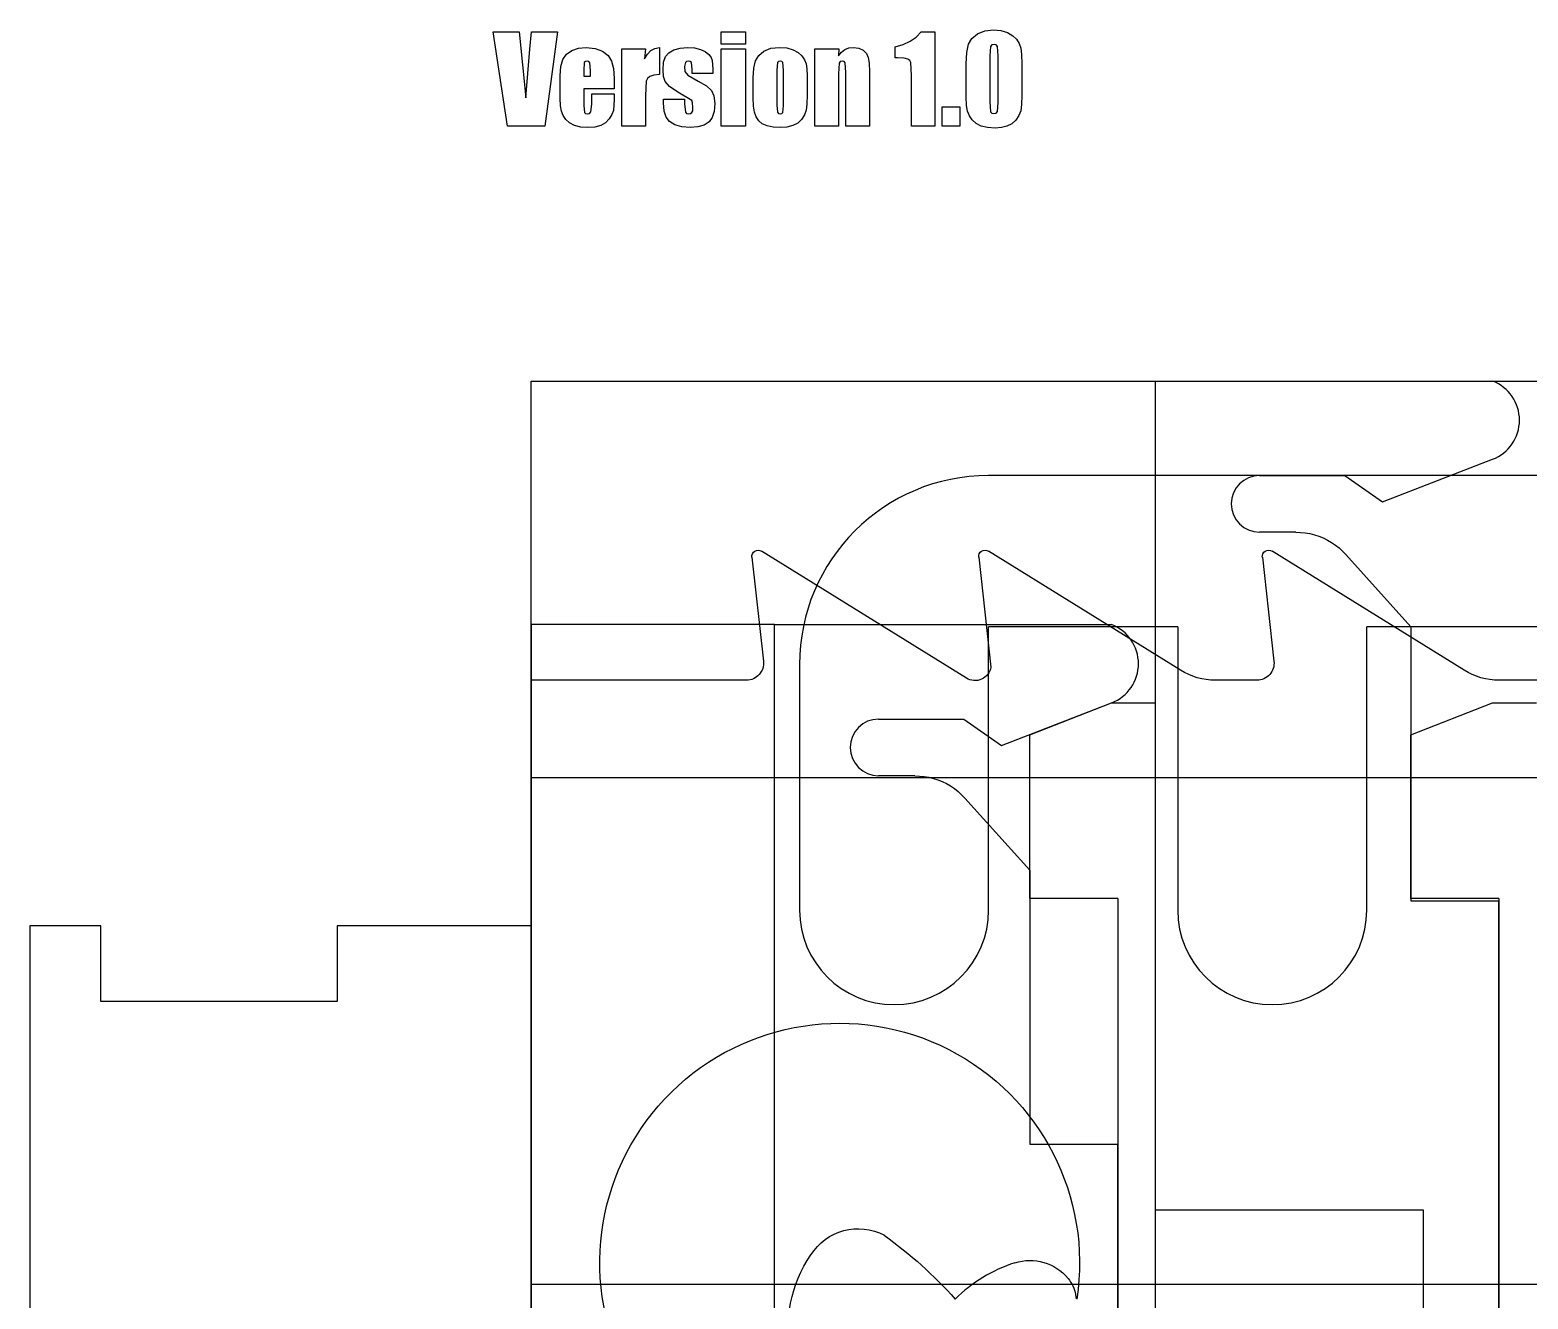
# Model space of a CAD drawing. Header units: millimetres. Extents: x -658 to 1307, y -81 to 472.
# Drawn here: x 413.1 to 492.3, y 398.4 to 465.6 of the extents above; entities that cross this region are included whole.
import ezdxf

# ---------------------------------------------------------------- set-up
doc = ezdxf.new("R2010")
doc.units = ezdxf.units.MM
doc.layers.get('0').update_dxf_attribs({"true_color": 0xffffff})
for name, color, linetype, true_color in [('a', 7, 'Continuous', 0xffffff), ('gears', 134, 'Continuous', 0x009987), ('Layer1', 252, 'Continuous', 0x777799), ('Layer2', 36, 'Continuous', 0x664400), ('Layer3', 134, 'Continuous', 0x009987), ('Layer4', 252, 'Continuous', 0x777799), ('Version_1', 252, 'Continuous', 0x777799)]:
    doc.layers.add(name, color=color, linetype=linetype, true_color=true_color)

# ---------------------------------------------------------------- blocks, each defined once
blk = doc.blocks.new('Version_1_0')
for p, q in [((0.714, 0.096, 0.025), (-0.037, 5.096, 0.025)), ((-0.037, 5.096, 0.025), (1.334, 5.096, 0.025)), ((1.334, 5.096, 0.025), (1.675, 1.6, 0.025)), ((1.98, 5.096, 0.025), (3.351, 5.096, 0.025)), ((3.351, 5.096, 0.025), (2.689, 0.096, 0.025)), ((12.007, 4.444, 0.025), (12.007, 5.096, 0.025)), ((12.007, 5.096, 0.025), (13.292, 5.096, 0.025)), ((13.292, 5.096, 0.025), (13.292, 4.444, 0.025)), ((22.007, 4.593, 0.025), (22.323, 4.818, 0.025)), ((22.323, 4.818, 0.025), (22.585, 5.096, 0.025)), ((22.585, 5.096, 0.025), (23.32, 5.096, 0.025)), ((23.32, 5.096, 0.025), (23.32, 0.096, 0.025)), ((25.269, 4.744, 0.025), (25.564, 4.985, 0.025)), ((25.564, 4.985, 0.025), (25.955, 5.14, 0.025)), ((25.955, 5.14, 0.025), (26.421, 5.191, 0.025)), ((26.421, 5.191, 0.025), (26.81, 5.156, 0.025)), ((26.81, 5.156, 0.025), (27.156, 5.048, 0.025)), ((27.156, 5.048, 0.025), (27.439, 4.888, 0.025)), ((27.439, 4.888, 0.025), (27.641, 4.697, 0.025)), ((3.833, 3.901, 0.025), (4.117, 4.103, 0.025)), ((4.117, 4.103, 0.025), (4.472, 4.227, 0.025)), ((4.472, 4.227, 0.025), (4.876, 4.268, 0.025)), ((4.876, 4.268, 0.025), (5.356, 4.218, 0.025)), ((5.356, 4.218, 0.025), (5.743, 4.069, 0.025)), ((5.743, 4.069, 0.025), (6.033, 3.837, 0.025)), ((6.767, 0.096, 0.025), (6.767, 4.194, 0.025)), ((6.767, 4.194, 0.025), (8.014, 4.194, 0.025)), ((8.014, 4.194, 0.025), (7.965, 3.655, 0.025)), ((8.116, 3.91, 0.025), (8.298, 4.098, 0.025)), ((8.298, 4.098, 0.025), (8.51, 4.217, 0.025)), ((8.51, 4.217, 0.025), (8.752, 4.268, 0.025)), ((8.752, 4.268, 0.025), (8.752, 2.826, 0.025)), ((9.067, 3.782, 0.025), (9.242, 3.988, 0.025)), ((9.242, 3.988, 0.025), (9.507, 4.141, 0.025)), ((9.507, 4.141, 0.025), (9.843, 4.236, 0.025)), ((9.843, 4.236, 0.025), (10.229, 4.268, 0.025)), ((10.229, 4.268, 0.025), (10.606, 4.242, 0.025)), ((10.606, 4.242, 0.025), (10.922, 4.165, 0.025)), ((10.922, 4.165, 0.025), (11.174, 4.045, 0.025)), ((11.174, 4.045, 0.025), (11.36, 3.891, 0.025)), ((13.292, 4.444, 0.025), (12.007, 4.444, 0.025)), ((12.007, 0.096, 0.025), (12.007, 4.194, 0.025)), ((12.007, 4.194, 0.025), (13.292, 4.194, 0.025)), ((13.292, 4.194, 0.025), (13.292, 0.096, 0.025)), ((13.999, 3.847, 0.025), (14.271, 4.074, 0.025)), ((14.271, 4.074, 0.025), (14.637, 4.219, 0.025)), ((14.637, 4.219, 0.025), (15.093, 4.268, 0.025)), ((15.093, 4.268, 0.025), (15.483, 4.237, 0.025)), ((15.483, 4.237, 0.025), (15.814, 4.143, 0.025)), ((15.814, 4.143, 0.025), (16.081, 3.999, 0.025)), ((16.081, 3.999, 0.025), (16.279, 3.817, 0.025)), ((16.973, 0.096, 0.025), (16.973, 4.194, 0.025)), ((16.973, 4.194, 0.025), (18.243, 4.194, 0.025)), ((18.243, 4.194, 0.025), (18.221, 3.816, 0.025)), ((18.221, 3.816, 0.025), (18.372, 4.014, 0.025)), ((18.372, 4.014, 0.025), (18.553, 4.155, 0.025)), ((18.553, 4.155, 0.025), (18.764, 4.24, 0.025)), ((18.764, 4.24, 0.025), (19.006, 4.268, 0.025)), ((19.006, 4.268, 0.025), (19.297, 4.23, 0.025)), ((19.297, 4.23, 0.025), (19.531, 4.117, 0.025)), ((19.531, 4.117, 0.025), (19.698, 3.946, 0.025)), ((21.211, 4.295, 0.025), (21.636, 4.418, 0.025)), ((21.211, 3.712, 0.025), (21.211, 4.295, 0.025)), ((21.636, 4.418, 0.025), (22.007, 4.593, 0.025)), ((25.002, 4.006, 0.025), (25.091, 4.435, 0.025)), ((25.091, 4.435, 0.025), (25.269, 4.744, 0.025)), ((26.333, 4.396, 0.025), (26.265, 4.316, 0.025)), ((26.448, 4.422, 0.025), (26.333, 4.396, 0.025)), ((26.565, 4.397, 0.025), (26.448, 4.422, 0.025)), ((26.629, 4.322, 0.025), (26.565, 4.397, 0.025)), ((27.641, 4.697, 0.025), (27.775, 4.477, 0.025)), ((27.775, 4.477, 0.025), (27.858, 4.231, 0.025)), ((27.858, 4.231, 0.025), (27.901, 3.894, 0.025)), ((3.496, 2.779, 0.025), (3.532, 3.26, 0.025)), ((3.532, 3.26, 0.025), (3.641, 3.627, 0.025)), ((3.641, 3.627, 0.025), (3.833, 3.901, 0.025)), ((4.775, 3.464, 0.025), (4.744, 3.039, 0.025)), ((4.83, 3.523, 0.025), (4.775, 3.464, 0.025)), ((4.935, 3.542, 0.025), (4.83, 3.523, 0.025)), ((5.022, 3.519, 0.025), (4.935, 3.542, 0.025)), ((5.074, 3.45, 0.025), (5.022, 3.519, 0.025)), ((5.108, 3.039, 0.025), (5.074, 3.45, 0.025)), ((6.033, 3.837, 0.025), (6.221, 3.541, 0.025)), ((6.221, 3.541, 0.025), (6.325, 3.145, 0.025)), ((7.965, 3.655, 0.025), (8.116, 3.91, 0.025)), ((8.938, 3.057, 0.025), (8.97, 3.484, 0.025)), ((8.97, 3.484, 0.025), (9.067, 3.782, 0.025)), ((10.12, 3.473, 0.025), (10.068, 3.264, 0.025)), ((10.068, 3.264, 0.025), (10.094, 2.988, 0.025)), ((10.186, 3.525, 0.025), (10.12, 3.473, 0.025)), ((10.278, 3.542, 0.025), (10.186, 3.525, 0.025)), ((10.383, 3.523, 0.025), (10.278, 3.542, 0.025)), ((10.44, 3.467, 0.025), (10.383, 3.523, 0.025)), ((10.473, 3.107, 0.025), (10.44, 3.467, 0.025)), ((11.36, 3.891, 0.025), (11.483, 3.728, 0.025)), ((11.483, 3.728, 0.025), (11.546, 3.576, 0.025)), ((11.546, 3.576, 0.025), (11.578, 3.122, 0.025)), ((13.703, 2.665, 0.025), (13.734, 3.174, 0.025)), ((13.734, 3.174, 0.025), (13.826, 3.558, 0.025)), ((13.826, 3.558, 0.025), (13.999, 3.847, 0.025)), ((15.043, 3.522, 0.025), (14.988, 3.46, 0.025)), ((15.136, 3.542, 0.025), (15.043, 3.522, 0.025)), ((15.228, 3.522, 0.025), (15.136, 3.542, 0.025)), ((15.281, 3.46, 0.025), (15.228, 3.522, 0.025)), ((16.279, 3.817, 0.025), (16.416, 3.613, 0.025)), ((16.416, 3.613, 0.025), (16.502, 3.403, 0.025)), ((16.502, 3.403, 0.025), (16.548, 3.135, 0.025)), ((18.314, 3.516, 0.025), (18.255, 3.436, 0.025)), ((18.422, 3.542, 0.025), (18.314, 3.516, 0.025)), ((18.524, 3.519, 0.025), (18.422, 3.542, 0.025)), ((18.576, 3.45, 0.025), (18.524, 3.519, 0.025)), ((19.698, 3.946, 0.025), (19.793, 3.735, 0.025)), ((19.793, 3.735, 0.025), (19.837, 3.428, 0.025)), ((21.334, 3.712, 0.025), (21.211, 3.712, 0.025)), ((21.69, 3.697, 0.025), (21.334, 3.712, 0.025)), ((21.892, 3.652, 0.025), (21.69, 3.697, 0.025)), ((21.992, 3.577, 0.025), (21.892, 3.652, 0.025)), ((22.044, 3.474, 0.025), (21.992, 3.577, 0.025)), ((3.496, 1.584, 0.025), (3.496, 2.779, 0.025)), ((4.744, 3.039, 0.025), (4.744, 2.739, 0.025)), ((4.744, 2.739, 0.025), (5.108, 2.739, 0.025)), ((5.108, 2.739, 0.025), (5.108, 3.039, 0.025)), ((6.325, 3.145, 0.025), (6.359, 2.616, 0.025)), ((6.359, 2.616, 0.025), (6.359, 2.072, 0.025)), ((8.119, 2.622, 0.025), (8.051, 2.475, 0.025)), ((8.249, 2.733, 0.025), (8.119, 2.622, 0.025)), ((8.455, 2.803, 0.025), (8.249, 2.733, 0.025)), ((8.752, 2.826, 0.025), (8.455, 2.803, 0.025)), ((8.968, 2.735, 0.025), (8.938, 3.057, 0.025)), ((9.058, 2.46, 0.025), (8.968, 2.735, 0.025)), ((9.286, 2.194, 0.025), (9.058, 2.46, 0.025)), ((10.094, 2.988, 0.025), (10.252, 2.795, 0.025)), ((10.252, 2.795, 0.025), (10.791, 2.489, 0.025)), ((10.473, 2.884, 0.025), (10.473, 3.107, 0.025)), ((11.578, 2.884, 0.025), (10.473, 2.884, 0.025)), ((10.791, 2.489, 0.025), (11.241, 2.231, 0.025)), ((11.578, 3.122, 0.025), (11.578, 2.884, 0.025)), ((13.703, 1.615, 0.025), (13.703, 2.665, 0.025)), ((16.548, 3.135, 0.025), (16.563, 2.755, 0.025)), ((16.563, 2.755, 0.025), (16.563, 1.751, 0.025)), ((6.359, 2.072, 0.025), (4.744, 2.072, 0.025)), ((4.744, 2.072, 0.025), (4.744, 1.186, 0.025)), ((5.176, 1.266, 0.025), (5.176, 1.807, 0.025)), ((5.176, 1.807, 0.025), (6.359, 1.807, 0.025)), ((6.359, 1.807, 0.025), (6.359, 1.504, 0.025)), ((9.728, 1.899, 0.025), (9.286, 2.194, 0.025)), ((10.454, 1.461, 0.025), (9.728, 1.899, 0.025)), ((11.241, 2.231, 0.025), (11.504, 1.989, 0.025)), ((11.504, 1.989, 0.025), (11.631, 1.701, 0.025)), ((11.631, 1.701, 0.025), (11.674, 1.306, 0.025)), ((13.72, 1.159, 0.025), (13.703, 1.615, 0.025)), ((16.563, 1.751, 0.025), (16.549, 1.272, 0.025)), ((3.512, 1.182, 0.025), (3.496, 1.584, 0.025)), ((3.561, 0.888, 0.025), (3.512, 1.182, 0.025)), ((3.652, 0.659, 0.025), (3.561, 0.888, 0.025)), ((4.744, 1.186, 0.025), (4.784, 0.828, 0.025)), ((4.784, 0.828, 0.025), (4.842, 0.767, 0.025)), ((5.057, 0.774, 0.025), (5.128, 0.854, 0.025)), ((5.128, 0.854, 0.025), (5.176, 1.266, 0.025)), ((6.311, 0.92, 0.025), (6.231, 0.71, 0.025)), ((6.359, 1.504, 0.025), (6.311, 0.92, 0.025)), ((8.972, 1.337, 0.025), (8.972, 1.535, 0.025)), ((8.972, 1.535, 0.025), (10.077, 1.535, 0.025)), ((9.003, 0.889, 0.025), (8.972, 1.337, 0.025)), ((9.098, 0.571, 0.025), (9.003, 0.889, 0.025)), ((10.077, 1.535, 0.025), (10.077, 1.275, 0.025)), ((10.077, 1.275, 0.025), (10.119, 0.846, 0.025)), ((10.119, 0.846, 0.025), (10.181, 0.772, 0.025)), ((10.397, 0.764, 0.025), (10.469, 0.814, 0.025)), ((10.505, 1.332, 0.025), (10.454, 1.461, 0.025)), ((10.469, 0.814, 0.025), (10.509, 0.917, 0.025)), ((10.522, 1.093, 0.025), (10.505, 1.332, 0.025)), ((10.509, 0.917, 0.025), (10.522, 1.093, 0.025)), ((11.641, 0.867, 0.025), (11.544, 0.551, 0.025)), ((11.674, 1.306, 0.025), (11.641, 0.867, 0.025)), ((13.771, 0.832, 0.025), (13.72, 1.159, 0.025)), ((13.862, 0.591, 0.025), (13.771, 0.832, 0.025)), ((14.988, 0.835, 0.025), (15.042, 0.769, 0.025)), ((15.225, 0.767, 0.025), (15.279, 0.828, 0.025)), ((16.507, 0.94, 0.025), (16.42, 0.691, 0.025)), ((16.549, 1.272, 0.025), (16.507, 0.94, 0.025)), ((23.694, 0.096, 0.025), (23.694, 1.115, 0.025)), ((23.694, 1.115, 0.025), (24.636, 1.115, 0.025)), ((24.636, 1.115, 0.025), (24.636, 0.096, 0.025)), ((25.046, 0.888, 0.025), (24.991, 1.202, 0.025)), ((25.146, 0.651, 0.025), (25.046, 0.888, 0.025)), ((26.262, 0.859, 0.025), (26.328, 0.791, 0.025)), ((26.442, 0.769, 0.025), (26.557, 0.795, 0.025)), ((26.557, 0.795, 0.025), (26.624, 0.874, 0.025)), ((27.854, 0.908, 0.025), (27.759, 0.657, 0.025)), ((27.9, 1.245, 0.025), (27.854, 0.908, 0.025)), ((2.689, 0.096, 0.025), (0.714, 0.096, 0.025)), ((3.794, 0.449, 0.025), (3.652, 0.659, 0.025)), ((3.996, 0.271, 0.025), (3.794, 0.449, 0.025)), ((4.265, 0.136, 0.025), (3.996, 0.271, 0.025)), ((4.591, 0.05, 0.025), (4.265, 0.136, 0.025)), ((4.963, 0.022, 0.025), (4.591, 0.05, 0.025)), ((4.842, 0.767, 0.025), (4.938, 0.747, 0.025)), ((4.938, 0.747, 0.025), (5.057, 0.774, 0.025)), ((5.336, 0.051, 0.025), (4.963, 0.022, 0.025)), ((5.641, 0.137, 0.025), (5.336, 0.051, 0.025)), ((5.888, 0.282, 0.025), (5.641, 0.137, 0.025)), ((6.087, 0.485, 0.025), (5.888, 0.282, 0.025)), ((6.231, 0.71, 0.025), (6.087, 0.485, 0.025)), ((8.014, 0.096, 0.025), (6.767, 0.096, 0.025)), ((9.278, 0.344, 0.025), (9.098, 0.571, 0.025)), ((9.563, 0.17, 0.025), (9.278, 0.344, 0.025)), ((9.936, 0.059, 0.025), (9.563, 0.17, 0.025)), ((10.377, 0.022, 0.025), (9.936, 0.059, 0.025)), ((10.181, 0.772, 0.025), (10.284, 0.747, 0.025)), ((10.284, 0.747, 0.025), (10.397, 0.764, 0.025)), ((10.775, 0.056, 0.025), (10.377, 0.022, 0.025)), ((11.11, 0.159, 0.025), (10.775, 0.056, 0.025)), ((11.371, 0.326, 0.025), (11.11, 0.159, 0.025)), ((11.544, 0.551, 0.025), (11.371, 0.326, 0.025)), ((13.292, 0.096, 0.025), (12.007, 0.096, 0.025)), ((13.998, 0.388, 0.025), (13.862, 0.591, 0.025)), ((14.189, 0.227, 0.025), (13.998, 0.388, 0.025)), ((14.444, 0.113, 0.025), (14.189, 0.227, 0.025)), ((14.763, 0.044, 0.025), (14.444, 0.113, 0.025)), ((15.145, 0.022, 0.025), (14.763, 0.044, 0.025)), ((15.042, 0.769, 0.025), (15.133, 0.747, 0.025)), ((15.133, 0.747, 0.025), (15.225, 0.767, 0.025)), ((15.495, 0.048, 0.025), (15.145, 0.022, 0.025)), ((15.801, 0.128, 0.025), (15.495, 0.048, 0.025)), ((16.061, 0.264, 0.025), (15.801, 0.128, 0.025)), ((16.269, 0.459, 0.025), (16.061, 0.264, 0.025)), ((16.42, 0.691, 0.025), (16.269, 0.459, 0.025)), ((18.221, 0.096, 0.025), (16.973, 0.096, 0.025)), ((19.852, 0.096, 0.025), (18.604, 0.096, 0.025)), ((23.32, 0.096, 0.025), (22.072, 0.096, 0.025)), ((24.636, 0.096, 0.025), (23.694, 0.096, 0.025)), ((25.296, 0.426, 0.025), (25.146, 0.651, 0.025)), ((25.503, 0.236, 0.025), (25.296, 0.426, 0.025)), ((25.769, 0.103, 0.025), (25.503, 0.236, 0.025)), ((26.103, 0.026, 0.025), (25.769, 0.103, 0.025)), ((26.513, 0, 0.025), (26.103, 0.026, 0.025)), ((26.328, 0.791, 0.025), (26.442, 0.769, 0.025)), ((26.837, 0.025, 0.025), (26.513, 0, 0.025)), ((27.128, 0.099, 0.025), (26.837, 0.025, 0.025)), ((27.383, 0.229, 0.025), (27.128, 0.099, 0.025)), ((27.597, 0.423, 0.025), (27.383, 0.229, 0.025)), ((27.759, 0.657, 0.025), (27.597, 0.423, 0.025))]:
    blk.add_line(p, q)
for points in [[(1.675, 1.6, 0.025), (1.889, 4.166, 0.025), (1.98, 5.096, 0.025)], [(24.991, 1.202, 0.025), (24.972, 1.658, 0.025), (24.972, 3.403, 0.025), (25.002, 4.006, 0.025)], [(26.265, 4.316, 0.025), (26.22, 3.823, 0.025), (26.22, 1.384, 0.025), (26.262, 0.859, 0.025)], [(26.624, 0.874, 0.025), (26.668, 1.347, 0.025), (26.668, 3.823, 0.025), (26.629, 4.322, 0.025)], [(14.988, 3.46, 0.025), (14.951, 3.064, 0.025), (14.951, 1.214, 0.025), (14.988, 0.835, 0.025)], [(15.279, 0.828, 0.025), (15.315, 1.174, 0.025), (15.315, 3.064, 0.025), (15.281, 3.46, 0.025)], [(18.255, 3.436, 0.025), (18.221, 2.866, 0.025), (18.221, 0.096, 0.025)], [(18.604, 0.096, 0.025), (18.604, 2.934, 0.025), (18.576, 3.45, 0.025)], [(19.837, 3.428, 0.025), (19.852, 2.968, 0.025), (19.852, 0.096, 0.025)], [(22.072, 0.096, 0.025), (22.072, 2.776, 0.025), (22.044, 3.474, 0.025)], [(27.901, 3.894, 0.025), (27.915, 3.403, 0.025), (27.915, 1.736, 0.025), (27.9, 1.245, 0.025)], [(8.051, 2.475, 0.025), (8.014, 1.714, 0.025), (8.014, 0.096, 0.025)]]:
    blk.add_polyline3d(points)
blk = doc.blocks.new('Group_1')
for p, q in [((0, 82), (17.824, 82)), ((0, 38.133), (0, 82)), ((0, 38.133, 3), (0, 82, 3)), ((0, 82, 3), (17.824, 82, 3)), ((0, 82), (0, 82, 3)), ((17.824, 82), (17.824, 82, 3)), ((18.22, 81.799), (18.22, 81.799, 3)), ((18.568, 81.523), (18.568, 81.523, 3)), ((18.854, 81.184), (18.854, 81.184, 3)), ((19.067, 80.794), (19.067, 80.794, 3)), ((19.199, 80.37), (19.199, 80.37, 3)), ((19.199, 79.487), (19.199, 79.487, 3)), ((19.243, 79.928), (19.243, 79.928, 3)), ((18.854, 78.673), (18.854, 78.673, 3)), ((19.067, 79.062), (19.067, 79.062, 3)), ((12, 75.6), (17.824, 77.857)), ((12, 75.6, 3), (17.824, 77.857, 3)), ((17.824, 77.857), (17.824, 77.857, 3)), ((18.22, 78.058), (18.22, 78.058, 3)), ((18.568, 78.333), (18.568, 78.333, 3)), ((5.112, 76.949), (5.112, 76.949, 3)), ((5.5, 77), (10, 77)), ((5.5, 77, 3), (10, 77, 3)), ((5.5, 77), (5.5, 77, 3)), ((10, 77), (12, 75.6)), ((10, 77, 3), (12, 75.6, 3)), ((10, 77), (10, 77, 3)), ((4.201, 76.25), (4.201, 76.25, 3)), ((4.439, 76.561), (4.439, 76.561, 3)), ((4.75, 76.799), (4.75, 76.799, 3)), ((4, 75.5), (4, 75.5, 3)), ((4.051, 75.888), (4.051, 75.888, 3)), ((12, 75.6), (12, 75.6, 3)), ((4.051, 75.112), (4.051, 75.112, 3)), ((4.201, 74.75), (4.201, 74.75, 3)), ((4.439, 74.439), (4.439, 74.439, 3)), ((4.75, 74.201), (4.75, 74.201, 3)), ((5.112, 74.051), (5.112, 74.051, 3)), ((7.418, 74), (5.5, 74)), ((7.418, 74, 3), (5.5, 74, 3)), ((5.5, 74), (5.5, 74, 3)), ((7.418, 74), (7.912, 73.965)), ((7.418, 74, 3), (7.912, 73.965, 3)), ((7.418, 74), (7.418, 74, 3)), ((7.912, 73.965), (8.157, 73.922)), ((7.912, 73.965, 3), (8.157, 73.922, 3)), ((7.912, 73.965), (7.912, 73.965, 3)), ((8.157, 73.922), (8.397, 73.862)), ((8.157, 73.922, 3), (8.397, 73.862, 3)), ((8.157, 73.922), (8.157, 73.922, 3)), ((8.397, 73.862), (8.633, 73.786)), ((8.397, 73.862, 3), (8.633, 73.786, 3)), ((8.397, 73.862), (8.397, 73.862, 3)), ((8.633, 73.786), (8.863, 73.693)), ((8.633, 73.786, 3), (8.863, 73.693, 3)), ((8.633, 73.786), (8.633, 73.786, 3)), ((8.863, 73.693), (9.086, 73.584)), ((8.863, 73.693, 3), (9.086, 73.584, 3)), ((8.863, 73.693), (8.863, 73.693, 3)), ((9.086, 73.584), (9.301, 73.46)), ((9.086, 73.584, 3), (9.301, 73.46, 3)), ((9.086, 73.584), (9.086, 73.584, 3)), ((9.301, 73.46), (9.507, 73.321)), ((9.301, 73.46, 3), (9.507, 73.321, 3)), ((9.301, 73.46), (9.301, 73.46, 3)), ((9.507, 73.321), (9.702, 73.168)), ((9.507, 73.321, 3), (9.702, 73.168, 3)), ((9.507, 73.321), (9.507, 73.321, 3)), ((9.702, 73.168), (10.059, 72.824)), ((9.702, 73.168, 3), (10.059, 72.824, 3)), ((9.702, 73.168), (9.702, 73.168, 3)), ((10.059, 72.824), (13.5, 69)), ((10.059, 72.824, 3), (13.5, 69, 3)), ((10.059, 72.824), (10.059, 72.824, 3)), ((13.5, 69), (13.5, 54.5)), ((13.5, 69, 3), (13.5, 54.5, 3)), ((13.5, 69), (13.5, 69, 3)), ((13.5, 54.5), (18.15, 54.5)), ((13.5, 54.5, 3), (18.15, 54.5, 3)), ((13.5, 54.5), (13.5, 54.5, 3)), ((18.15, 0), (18.15, 54.5)), ((18.15, 0, 3), (18.15, 54.5, 3)), ((18.15, 54.5), (18.15, 54.5, 3)), ((0, 38.133), (14.15, 38.133)), ((0, 38.133, 3), (14.15, 38.133, 3)), ((0, 38.133), (0, 38.133, 3)), ((14.15, 38.133), (14.15, 25.133)), ((14.15, 38.133, 3), (14.15, 25.133, 3)), ((14.15, 38.133), (14.15, 38.133, 3)), ((14.15, 24.285), (14.15, 23.876)), ((14.15, 24.285, 3), (14.15, 23.876, 3)), ((14.15, 23.028), (14.15, 22.619)), ((14.15, 23.028, 3), (14.15, 22.619, 3)), ((14.15, 23.028), (14.15, 23.028, 3)), ((14.15, 21.772), (14.15, 21.363)), ((14.15, 21.772, 3), (14.15, 21.363, 3)), ((14.15, 21.772), (14.15, 21.772, 3)), ((14.15, 20.515), (14.15, 20.106)), ((14.15, 20.515, 3), (14.15, 20.106, 3)), ((14.15, 20.515), (14.15, 20.515, 3)), ((14.15, 19.258), (14.15, 18.85)), ((14.15, 19.258, 3), (14.15, 18.85, 3)), ((14.15, 19.258), (14.15, 19.258, 3)), ((14.15, 18.002), (14.15, 17.593)), ((14.15, 18.002, 3), (14.15, 17.593, 3)), ((14.15, 18.002), (14.15, 18.002, 3)), ((14.15, 16.745), (14.15, 16.336)), ((14.15, 16.745, 3), (14.15, 16.336, 3)), ((14.15, 16.745), (14.15, 16.745, 3)), ((14.15, 15.489), (14.15, 15.08)), ((14.15, 15.489, 3), (14.15, 15.08, 3)), ((14.15, 15.489), (14.15, 15.489, 3)), ((14.15, 14.232), (14.15, 13.823)), ((14.15, 14.232, 3), (14.15, 13.823, 3)), ((14.15, 14.232), (14.15, 14.232, 3)), ((14.15, 12.975), (14.15, 12.566)), ((14.15, 12.975, 3), (14.15, 12.566, 3)), ((14.15, 12.975), (14.15, 12.975, 3)), ((14.15, 11.719), (14.15, 11.31)), ((14.15, 11.719, 3), (14.15, 11.31, 3)), ((14.15, 11.719), (14.15, 11.719, 3)), ((14.15, 10.462), (14.15, 10.053)), ((14.15, 10.462, 3), (14.15, 10.053, 3)), ((14.15, 10.462), (14.15, 10.462, 3)), ((14.15, 9.205), (14.15, 8.796)), ((14.15, 9.205, 3), (14.15, 8.796, 3)), ((14.15, 9.205), (14.15, 9.205, 3)), ((14.15, 7.949), (14.15, 7.54)), ((14.15, 7.949, 3), (14.15, 7.54, 3)), ((14.15, 7.949), (14.15, 7.949, 3)), ((14.15, 6.692), (14.15, 6.283)), ((14.15, 6.692, 3), (14.15, 6.283, 3)), ((14.15, 6.692), (14.15, 6.692, 3)), ((14.15, 5.435), (14.15, 5.027)), ((14.15, 5.435, 3), (14.15, 5.027, 3)), ((14.15, 5.435), (14.15, 5.435, 3)), ((14.15, 4.179), (14.15, 3.77)), ((14.15, 4.179, 3), (14.15, 3.77, 3)), ((14.15, 4.179), (14.15, 4.179, 3)), ((14.15, 2.922), (14.15, 2.513)), ((14.15, 2.922, 3), (14.15, 2.513, 3)), ((14.15, 2.922), (14.15, 2.922, 3)), ((14.15, 1.666), (14.15, 1.257)), ((14.15, 1.666, 3), (14.15, 1.257, 3)), ((14.15, 1.666), (14.15, 1.666, 3)), ((14.15, 0.409), (14.15, 0)), ((14.15, 0.409, 3), (14.15, 0, 3)), ((14.15, 0.409), (14.15, 0.409, 3)), ((14.15, 0), (18.15, 0)), ((14.15, 0, 3), (18.15, 0, 3)), ((14.15, 0), (14.15, 0, 3)), ((18.15, 0), (18.15, 0, 3))]:
    blk.add_line(p, q)
for centre, radius, start, end in [((17.021, 79.928), 2.222, 291.18052, 68.81948), ((17.021, 79.928, 3), 2.222, 291.18052, 68.81948), ((5.5, 75.5), 1.5, 90, 270), ((5.5, 75.5, 3), 1.5, 90, 270)]:
    blk.add_arc(centre, radius, start, end)
at = {"layer": 'a'}
for p, q in [((14.15, 25.133), (13.534, 24.909)), ((14.15, 25.133, 3), (13.534, 24.909, 3)), ((13.534, 24.909), (13.534, 24.509)), ((13.534, 24.909, 3), (13.534, 24.509, 3)), ((13.534, 24.909), (13.534, 24.909, 3)), ((14.15, 25.133), (14.15, 25.133, 3)), ((13.534, 24.509), (14.15, 24.285)), ((13.534, 24.509, 3), (14.15, 24.285, 3)), ((13.534, 24.509), (13.534, 24.509, 3)), ((14.15, 23.876), (13.534, 23.652)), ((14.15, 23.876, 3), (13.534, 23.652, 3)), ((14.15, 24.285), (14.15, 24.285, 3)), ((14.15, 23.876), (14.15, 23.876, 3)), ((13.534, 23.652), (13.534, 23.252)), ((13.534, 23.652, 3), (13.534, 23.252, 3)), ((13.534, 23.652), (13.534, 23.652, 3)), ((13.534, 23.252), (14.15, 23.028)), ((13.534, 23.252, 3), (14.15, 23.028, 3)), ((13.534, 23.252), (13.534, 23.252, 3)), ((14.15, 22.619), (13.534, 22.395)), ((14.15, 22.619, 3), (13.534, 22.395, 3)), ((13.534, 22.395), (13.534, 21.996)), ((13.534, 22.395, 3), (13.534, 21.996, 3)), ((13.534, 22.395), (13.534, 22.395, 3)), ((14.15, 22.619), (14.15, 22.619, 3)), ((13.534, 21.996), (14.15, 21.772)), ((13.534, 21.996, 3), (14.15, 21.772, 3)), ((13.534, 21.996), (13.534, 21.996, 3)), ((14.15, 21.363), (13.534, 21.139)), ((14.15, 21.363, 3), (13.534, 21.139, 3)), ((13.534, 21.139), (13.534, 20.739)), ((13.534, 21.139, 3), (13.534, 20.739, 3)), ((13.534, 21.139), (13.534, 21.139, 3)), ((13.534, 20.739), (14.15, 20.515)), ((13.534, 20.739, 3), (14.15, 20.515, 3)), ((13.534, 20.739), (13.534, 20.739, 3)), ((14.15, 21.363), (14.15, 21.363, 3)), ((14.15, 20.106), (13.534, 19.882)), ((14.15, 20.106, 3), (13.534, 19.882, 3)), ((13.534, 19.882), (13.534, 19.482)), ((13.534, 19.882, 3), (13.534, 19.482, 3)), ((13.534, 19.882), (13.534, 19.882, 3)), ((14.15, 20.106), (14.15, 20.106, 3)), ((13.534, 19.482), (14.15, 19.258)), ((13.534, 19.482, 3), (14.15, 19.258, 3)), ((13.534, 19.482), (13.534, 19.482, 3)), ((14.15, 18.85), (13.534, 18.625)), ((14.15, 18.85, 3), (13.534, 18.625, 3)), ((13.534, 18.625), (13.534, 18.226)), ((13.534, 18.625, 3), (13.534, 18.226, 3)), ((13.534, 18.625), (13.534, 18.625, 3)), ((13.534, 18.226), (14.15, 18.002)), ((13.534, 18.226, 3), (14.15, 18.002, 3)), ((13.534, 18.226), (13.534, 18.226, 3)), ((14.15, 18.85), (14.15, 18.85, 3)), ((14.15, 17.593), (13.534, 17.369)), ((14.15, 17.593, 3), (13.534, 17.369, 3)), ((14.15, 17.593), (14.15, 17.593, 3)), ((13.534, 17.369), (13.534, 16.969)), ((13.534, 17.369, 3), (13.534, 16.969, 3)), ((13.534, 17.369), (13.534, 17.369, 3)), ((13.534, 16.969), (14.15, 16.745)), ((13.534, 16.969, 3), (14.15, 16.745, 3)), ((13.534, 16.969), (13.534, 16.969, 3)), ((14.15, 16.336), (13.534, 16.112)), ((14.15, 16.336, 3), (13.534, 16.112, 3)), ((13.534, 16.112), (13.534, 15.713)), ((13.534, 16.112, 3), (13.534, 15.713, 3)), ((13.534, 16.112), (13.534, 16.112, 3)), ((14.15, 16.336), (14.15, 16.336, 3)), ((13.534, 15.713), (14.15, 15.489)), ((13.534, 15.713, 3), (14.15, 15.489, 3)), ((13.534, 15.713), (13.534, 15.713, 3)), ((14.15, 15.08), (13.534, 14.856)), ((14.15, 15.08, 3), (13.534, 14.856, 3)), ((14.15, 15.08), (14.15, 15.08, 3)), ((13.534, 14.856), (13.534, 14.456)), ((13.534, 14.856, 3), (13.534, 14.456, 3)), ((13.534, 14.856), (13.534, 14.856, 3)), ((13.534, 14.456), (14.15, 14.232)), ((13.534, 14.456, 3), (14.15, 14.232, 3)), ((13.534, 14.456), (13.534, 14.456, 3)), ((14.15, 13.823), (13.534, 13.599)), ((14.15, 13.823, 3), (13.534, 13.599, 3)), ((13.534, 13.599), (13.534, 13.199)), ((13.534, 13.599, 3), (13.534, 13.199, 3)), ((13.534, 13.599), (13.534, 13.599, 3)), ((14.15, 13.823), (14.15, 13.823, 3)), ((13.534, 13.199), (14.15, 12.975)), ((13.534, 13.199, 3), (14.15, 12.975, 3)), ((13.534, 13.199), (13.534, 13.199, 3)), ((14.15, 12.566), (13.534, 12.342)), ((14.15, 12.566, 3), (13.534, 12.342, 3)), ((13.534, 12.342), (13.534, 11.943)), ((13.534, 12.342, 3), (13.534, 11.943, 3)), ((13.534, 12.342), (13.534, 12.342, 3)), ((13.534, 11.943), (14.15, 11.719)), ((13.534, 11.943, 3), (14.15, 11.719, 3)), ((13.534, 11.943), (13.534, 11.943, 3)), ((14.15, 12.566), (14.15, 12.566, 3)), ((14.15, 11.31), (13.534, 11.086)), ((14.15, 11.31, 3), (13.534, 11.086, 3)), ((14.15, 11.31), (14.15, 11.31, 3)), ((13.534, 11.086), (13.534, 10.686)), ((13.534, 11.086, 3), (13.534, 10.686, 3)), ((13.534, 11.086), (13.534, 11.086, 3)), ((13.534, 10.686), (14.15, 10.462)), ((13.534, 10.686, 3), (14.15, 10.462, 3)), ((13.534, 10.686), (13.534, 10.686, 3)), ((14.15, 10.053), (13.534, 9.829)), ((14.15, 10.053, 3), (13.534, 9.829, 3)), ((13.534, 9.829), (13.534, 9.429)), ((13.534, 9.829, 3), (13.534, 9.429, 3)), ((13.534, 9.829), (13.534, 9.829, 3)), ((14.15, 10.053), (14.15, 10.053, 3)), ((13.534, 9.429), (14.15, 9.205)), ((13.534, 9.429, 3), (14.15, 9.205, 3)), ((13.534, 9.429), (13.534, 9.429, 3)), ((14.15, 8.796), (13.534, 8.572)), ((14.15, 8.796, 3), (13.534, 8.572, 3)), ((14.15, 8.796), (14.15, 8.796, 3)), ((13.534, 8.572), (13.534, 8.173)), ((13.534, 8.572, 3), (13.534, 8.173, 3)), ((13.534, 8.572), (13.534, 8.572, 3)), ((13.534, 8.173), (14.15, 7.949)), ((13.534, 8.173, 3), (14.15, 7.949, 3)), ((13.534, 8.173), (13.534, 8.173, 3)), ((14.15, 7.54), (13.534, 7.316)), ((14.15, 7.54, 3), (13.534, 7.316, 3)), ((13.534, 7.316), (13.534, 6.916)), ((13.534, 7.316, 3), (13.534, 6.916, 3)), ((13.534, 7.316), (13.534, 7.316, 3)), ((14.15, 7.54), (14.15, 7.54, 3)), ((13.534, 6.916), (14.15, 6.692)), ((13.534, 6.916, 3), (14.15, 6.692, 3)), ((13.534, 6.916), (13.534, 6.916, 3)), ((14.15, 6.283), (13.534, 6.059)), ((14.15, 6.283, 3), (13.534, 6.059, 3)), ((13.534, 6.059), (13.534, 5.659)), ((13.534, 6.059, 3), (13.534, 5.659, 3)), ((13.534, 6.059), (13.534, 6.059, 3)), ((13.534, 5.659), (14.15, 5.435)), ((13.534, 5.659, 3), (14.15, 5.435, 3)), ((13.534, 5.659), (13.534, 5.659, 3)), ((14.15, 6.283), (14.15, 6.283, 3)), ((14.15, 5.027), (13.534, 4.802)), ((14.15, 5.027, 3), (13.534, 4.802, 3)), ((13.534, 4.802), (13.534, 4.403)), ((13.534, 4.802, 3), (13.534, 4.403, 3)), ((13.534, 4.802), (13.534, 4.802, 3)), ((14.15, 5.027), (14.15, 5.027, 3)), ((13.534, 4.403), (14.15, 4.179)), ((13.534, 4.403, 3), (14.15, 4.179, 3)), ((13.534, 4.403), (13.534, 4.403, 3)), ((14.15, 3.77), (13.534, 3.546)), ((14.15, 3.77, 3), (13.534, 3.546, 3)), ((13.534, 3.546), (13.534, 3.146)), ((13.534, 3.546, 3), (13.534, 3.146, 3)), ((13.534, 3.546), (13.534, 3.546, 3)), ((14.15, 3.77), (14.15, 3.77, 3)), ((13.534, 3.146), (14.15, 2.922)), ((13.534, 3.146, 3), (14.15, 2.922, 3)), ((13.534, 3.146), (13.534, 3.146, 3)), ((14.15, 2.513), (13.534, 2.289)), ((14.15, 2.513, 3), (13.534, 2.289, 3)), ((14.15, 2.513), (14.15, 2.513, 3)), ((13.534, 2.289), (13.534, 1.89)), ((13.534, 2.289, 3), (13.534, 1.89, 3)), ((13.534, 2.289), (13.534, 2.289, 3)), ((13.534, 1.89), (14.15, 1.666)), ((13.534, 1.89, 3), (14.15, 1.666, 3)), ((13.534, 1.89), (13.534, 1.89, 3)), ((14.15, 1.257), (13.534, 1.033)), ((14.15, 1.257, 3), (13.534, 1.033, 3)), ((13.534, 1.033), (13.534, 0.633)), ((13.534, 1.033, 3), (13.534, 0.633, 3)), ((13.534, 1.033), (13.534, 1.033, 3)), ((14.15, 1.257), (14.15, 1.257, 3)), ((13.534, 0.633), (14.15, 0.409)), ((13.534, 0.633, 3), (14.15, 0.409, 3)), ((13.534, 0.633), (13.534, 0.633, 3))]:
    blk.add_line(p, q, dxfattribs=at)
blk = doc.blocks.new('Group_11')
for p, q in [((0, 0), (0, 95.888)), ((0, 95.888), (97.2, 95.888)), ((0, 0, 5), (0, 95.888, 5)), ((0, 95.888, 5), (97.2, 95.888, 5)), ((0, 95.888), (0, 95.888, 5)), ((21.612, 90.547), (21.612, 90.547, 5)), ((22.895, 90.803), (22.895, 90.803, 5)), ((97.2, 90.888), (24.2, 90.888)), ((97.2, 90.888, 5), (24.2, 90.888, 5)), ((24.2, 90.888), (24.2, 90.888, 5)), ((19.2, 89.548), (19.2, 89.548, 5)), ((20.373, 90.127), (20.373, 90.127, 5)), ((18.112, 88.822), (18.112, 88.822, 5)), ((17.129, 87.959), (17.129, 87.959, 5)), ((16.266, 86.976), (16.266, 86.976, 5)), ((15.54, 85.888), (15.54, 85.888, 5)), ((14.961, 84.715), (14.961, 84.715, 5)), ((14.541, 83.476), (14.541, 83.476, 5)), ((34.2, 82.888), (24.2, 82.888)), ((24.2, 67.888), (24.2, 82.888)), ((24.2, 67.888, 5), (24.2, 82.888, 5)), ((34.2, 82.888, 5), (24.2, 82.888, 5)), ((24.2, 82.888), (24.2, 82.888, 5)), ((34.2, 82.888), (34.2, 67.888)), ((34.2, 82.888, 5), (34.2, 67.888, 5)), ((34.2, 82.888), (34.2, 82.888, 5)), ((54.2, 82.888), (44.2, 82.888)), ((44.2, 67.888), (44.2, 82.888)), ((44.2, 67.888, 5), (44.2, 82.888, 5)), ((54.2, 82.888, 5), (44.2, 82.888, 5)), ((44.2, 82.888), (44.2, 82.888, 5)), ((14.286, 82.193), (14.286, 82.193, 5)), ((14.2, 80.888), (14.2, 67.888)), ((14.2, 80.888, 5), (14.2, 67.888, 5)), ((14.2, 80.888), (14.2, 80.888, 5)), ((14.2, 67.888), (14.2, 67.888, 5)), ((24.2, 67.888), (24.2, 67.888, 5)), ((34.2, 67.888), (34.2, 67.888, 5)), ((44.2, 67.888), (44.2, 67.888, 5)), ((14.37, 66.594), (14.37, 66.594, 5)), ((24.03, 66.594), (24.03, 66.594, 5)), ((34.37, 66.594), (34.37, 66.594, 5)), ((44.03, 66.594), (44.03, 66.594, 5)), ((14.87, 65.388), (14.87, 65.388, 5)), ((23.53, 65.388), (23.53, 65.388, 5)), ((34.87, 65.388), (34.87, 65.388, 5)), ((43.53, 65.388), (43.53, 65.388, 5)), ((15.664, 64.353), (15.664, 64.353, 5)), ((22.736, 64.353), (22.736, 64.353, 5)), ((35.664, 64.353), (35.664, 64.353, 5)), ((42.736, 64.353), (42.736, 64.353, 5)), ((16.7, 63.558), (16.7, 63.558, 5)), ((21.7, 63.558), (21.7, 63.558, 5)), ((36.7, 63.558), (36.7, 63.558, 5)), ((41.7, 63.558), (41.7, 63.558, 5)), ((17.906, 63.059), (17.906, 63.059, 5)), ((19.2, 62.888), (19.2, 62.888, 5)), ((20.494, 63.059), (20.494, 63.059, 5)), ((37.906, 63.059), (37.906, 63.059, 5)), ((39.2, 62.888), (39.2, 62.888, 5)), ((40.494, 63.059), (40.494, 63.059, 5))]:
    blk.add_line(p, q)
at = {"color": 18, "true_color": 0x000000}
for p, q in [((28.4, 48.399, 5), (28.473, 48.305, 5)), ((28.473, 48.305, 5), (28.539, 48.206, 5)), ((28.539, 48.206, 5), (28.599, 48.104, 5)), ((28.599, 48.104, 5), (28.653, 47.998, 5)), ((28.653, 47.998, 5), (28.7, 47.888, 5)), ((28.7, 47.888, 5), (28.74, 47.776, 5)), ((28.74, 47.776, 5), (28.773, 47.662, 5)), ((28.773, 47.662, 5), (28.798, 47.546, 5)), ((28.798, 47.546, 5), (28.817, 47.429, 5)), ((28.817, 47.429, 5), (28.827, 47.31, 5))]:
    blk.add_line(p, q, dxfattribs=at)
for centre, radius, start, end in [((24.2, 80.888), 10, 90, 180), ((24.2, 80.888, 5), 10, 90, 180), ((19.2, 67.888), 5, 180, 0), ((19.2, 67.888, 5), 5, 180, 0), ((39.2, 67.888), 5, 180, 0), ((39.2, 67.888, 5), 5, 180, 0)]:
    blk.add_arc(centre, radius, start, end)
at = {"color": 18, "true_color": 0x000000, "extrusion": (0, 0, -1)}
for centre, radius, start, end in [((-16.324, 49.216, -5), 12.686, 262.18312, 188.66634), ((-17.299, 48.09, -5), 2.937, 31.8573, 118.17356), ((-5.068, 31.784, -5), 23.291, 125.77833, 138.20105), ((-20.472, 45.737, -5), 6.882, 348.22292, 34.55493), ((-26.388, 46.749, -5), 2.602, 71.92865, 140.65127)]:
    blk.add_arc(centre, radius, start, end, dxfattribs=at)
at = {"color": 18, "true_color": 0x000000}
blk.add_arc((28.078, 41.569, 5), 8.051, 108.07135, 134.5365, dxfattribs=at)
blk = doc.blocks.new('Group_4')
for p, q in [((12.882, 82.888), (0, 82.888)), ((0, 82.888), (0, 0)), ((0, 82.888, 3), (0, 0, 3)), ((12.882, 82.888, 3), (0, 82.888, 3)), ((0, 82.888), (0, 82.888, 3)), ((12.882, 39.021), (12.882, 82.888)), ((12.882, 39.021, 3), (12.882, 82.888, 3)), ((12.882, 82.888), (12.882, 82.888, 3)), ((26.382, 77.052), (30.706, 78.745)), ((26.382, 77.052, 3), (30.706, 78.745, 3)), ((30.706, 78.745), (33.032, 78.745)), ((30.706, 78.745, 3), (33.032, 78.745, 3)), ((30.706, 78.745), (30.706, 78.745, 3)), ((33.032, 39.021), (33.032, 78.745)), ((33.032, 39.021, 3), (33.032, 78.745, 3)), ((33.032, 78.745), (33.032, 78.745, 3)), ((46.532, 77.052), (50.856, 78.745)), ((46.532, 77.052, 3), (50.856, 78.745, 3)), ((50.856, 78.745), (53.182, 78.745)), ((50.856, 78.745, 3), (53.182, 78.745, 3)), ((50.856, 78.745), (50.856, 78.745, 3)), ((26.382, 68.388), (26.382, 77.052)), ((26.382, 68.388, 3), (26.382, 77.052, 3)), ((26.382, 77.052), (26.382, 77.052, 3)), ((46.532, 68.388), (46.532, 77.052)), ((46.532, 68.388, 3), (46.532, 77.052, 3)), ((46.532, 77.052), (46.532, 77.052, 3)), ((31.032, 68.388), (26.382, 68.388)), ((31.032, 68.388, 3), (26.382, 68.388, 3)), ((26.382, 68.388), (26.382, 68.388, 3)), ((31.032, 68.388), (31.032, 0)), ((31.032, 68.388, 3), (31.032, 0, 3)), ((31.032, 68.388), (31.032, 68.388, 3)), ((51.182, 68.388), (46.532, 68.388)), ((51.182, 68.388, 3), (46.532, 68.388, 3)), ((46.532, 68.388), (46.532, 68.388, 3)), ((51.182, 68.388), (51.182, 0)), ((51.182, 68.388, 3), (51.182, 0, 3)), ((51.182, 68.388), (51.182, 68.388, 3))]:
    blk.add_line(p, q)
blk = doc.blocks.new('Group_14')
for p, q in [((11.675, 86.628, 0.004), (11.675, 86.627, 3.004)), ((11.677, 86.565, 0.004), (12.289, 81.054, 0.004)), ((11.677, 86.565, 3.004), (12.289, 81.054, 3.004)), ((11.677, 86.565, 0.004), (11.677, 86.565, 3.004)), ((11.686, 86.689, 0.004), (11.686, 86.689, 3.004)), ((11.708, 86.748, 0.004), (11.708, 86.748, 3.004)), ((11.74, 86.802, 0.004), (11.74, 86.802, 3.004)), ((11.782, 86.849, 0.004), (11.782, 86.849, 3.004)), ((11.832, 86.887, 0.004), (11.832, 86.887, 3.004)), ((11.887, 86.915, 0.004), (11.887, 86.915, 3.004)), ((11.948, 86.933, 0.004), (11.948, 86.933, 3.004)), ((12.01, 86.939, 0.004), (12.01, 86.939, 3.004)), ((12.072, 86.933, 0.004), (12.072, 86.933, 3.004)), ((12.133, 86.916, 0.004), (12.133, 86.916, 3.004)), ((23.022, 80.164, 0.004), (12.189, 86.888, 0.004)), ((23.022, 80.164, 3.004), (12.189, 86.888, 3.004)), ((12.189, 86.888, 0.004), (12.189, 86.888, 3.004)), ((23.675, 86.628, 0.004), (23.675, 86.627, 3.004)), ((23.677, 86.565, 0.004), (24.323, 80.746, 0.004)), ((23.677, 86.565, 3.004), (24.323, 80.746, 3.004)), ((23.677, 86.565, 0.004), (23.677, 86.565, 3.004)), ((23.686, 86.689, 0.004), (23.686, 86.689, 3.004)), ((23.708, 86.748, 0.004), (23.708, 86.748, 3.004)), ((23.74, 86.802, 0.004), (23.74, 86.802, 3.004)), ((23.782, 86.849, 0.004), (23.782, 86.849, 3.004)), ((23.832, 86.887, 0.004), (23.832, 86.887, 3.004)), ((23.887, 86.915, 0.004), (23.887, 86.915, 3.004)), ((23.948, 86.933, 0.004), (23.948, 86.933, 3.004)), ((24.01, 86.939, 0.004), (24.01, 86.939, 3.004)), ((24.072, 86.933, 0.004), (24.072, 86.933, 3.004)), ((24.133, 86.916, 0.004), (24.133, 86.916, 3.004)), ((34.35, 80.581, 0.004), (24.189, 86.888, 0.004)), ((34.35, 80.581, 3.004), (24.189, 86.888, 3.004)), ((24.189, 86.888, 0.004), (24.189, 86.888, 3.004)), ((38.675, 86.628, 0.004), (38.675, 86.627, 3.004)), ((38.677, 86.565, 0.004), (39.289, 81.054, 0.004)), ((38.677, 86.565, 3.004), (39.289, 81.054, 3.004)), ((38.677, 86.565, 0.004), (38.677, 86.565, 3.004)), ((38.686, 86.689, 0.004), (38.686, 86.689, 3.004)), ((38.708, 86.748, 0.004), (38.708, 86.748, 3.004)), ((38.74, 86.802, 0.004), (38.74, 86.802, 3.004)), ((38.782, 86.849, 0.004), (38.782, 86.849, 3.004)), ((38.832, 86.887, 0.004), (38.832, 86.887, 3.004)), ((38.887, 86.915, 0.004), (38.887, 86.915, 3.004)), ((38.948, 86.933, 0.004), (38.948, 86.933, 3.004)), ((39.01, 86.939, 0.004), (39.01, 86.939, 3.004)), ((39.072, 86.933, 0.004), (39.072, 86.933, 3.004)), ((39.133, 86.916, 0.004), (39.133, 86.916, 3.004)), ((49.35, 80.581, 0.004), (39.189, 86.888, 0.004)), ((49.35, 80.581, 3.004), (39.189, 86.888, 3.004)), ((39.189, 86.888, 0.004), (39.189, 86.888, 3.004)), ((12.289, 81.054, 0.004), (12.289, 81.054, 3.004)), ((12.294, 80.928, 0.004), (12.294, 80.928, 3.004)), ((39.289, 81.054, 0.004), (39.289, 81.054, 3.004)), ((39.294, 80.928, 0.004), (39.294, 80.928, 3.004)), ((0, 80.054, 0.004), (0, 48.088, 0.002)), ((9.7, 80.054, 0.004), (0, 80.054, 0.004)), ((0, 80.054, 3.004), (0, 48.088, 3.002)), ((9.7, 80.054, 3.004), (0, 80.054, 3.004)), ((0, 80.054, 0.004), (0, 80.054, 3.004)), ((11.394, 80.054, 0.004), (9.7, 80.054, 0.004)), ((11.394, 80.054, 3.004), (9.7, 80.054, 3.004)), ((9.7, 80.054, 0.004), (9.7, 80.054, 3.004)), ((11.394, 80.054, 0.004), (11.394, 80.054, 3.004)), ((11.52, 80.063, 0.004), (11.52, 80.062, 3.004)), ((11.643, 80.089, 0.004), (11.643, 80.089, 3.004)), ((11.761, 80.132, 0.004), (11.761, 80.132, 3.004)), ((11.873, 80.192, 0.004), (11.873, 80.191, 3.004)), ((11.974, 80.266, 0.004), (11.974, 80.266, 3.004)), ((12.065, 80.354, 0.004), (12.065, 80.354, 3.004)), ((12.142, 80.453, 0.004), (12.142, 80.453, 3.004)), ((12.205, 80.563, 0.004), (12.205, 80.563, 3.004)), ((12.252, 80.68, 0.004), (12.252, 80.68, 3.004)), ((12.281, 80.802, 0.004), (12.281, 80.802, 3.004)), ((23.022, 80.164, 0.004), (23.022, 80.164, 3.004)), ((23.147, 80.1, 0.004), (23.147, 80.1, 3.004)), ((23.304, 80.054, 0.004), (23.304, 80.054, 3.004)), ((23.418, 80.037, 0.004), (23.418, 80.036, 3.004)), ((23.558, 80.039, 0.004), (23.558, 80.038, 3.004)), ((23.643, 80.054, 0.004), (23.643, 80.054, 3.004)), ((23.696, 80.063, 0.004), (23.696, 80.063, 3.004)), ((23.827, 80.11, 0.004), (23.827, 80.11, 3.004)), ((23.95, 80.177, 0.004), (23.95, 80.177, 3.004)), ((24.06, 80.263, 0.004), (24.06, 80.263, 3.004)), ((24.155, 80.366, 0.004), (24.155, 80.366, 3.004)), ((24.231, 80.483, 0.004), (24.231, 80.483, 3.004)), ((24.288, 80.611, 0.004), (24.288, 80.611, 3.004)), ((24.323, 80.746, 0.004), (24.323, 80.746, 3.004)), ((34.35, 80.581, 0.004), (34.35, 80.581, 3.004)), ((34.49, 80.499, 0.004), (34.49, 80.499, 3.004)), ((34.634, 80.423, 0.004), (34.634, 80.423, 3.004)), ((34.781, 80.354, 0.004), (34.781, 80.354, 3.004)), ((34.931, 80.291, 0.004), (34.931, 80.291, 3.004)), ((35.083, 80.236, 0.004), (35.083, 80.236, 3.004)), ((35.238, 80.188, 0.004), (35.238, 80.188, 3.004)), ((35.395, 80.147, 0.004), (35.395, 80.147, 3.004)), ((35.554, 80.114, 0.004), (35.554, 80.114, 3.004)), ((35.714, 80.087, 0.004), (35.714, 80.087, 3.004)), ((35.876, 80.069, 0.004), (35.876, 80.069, 3.004)), ((36.038, 80.057, 0.004), (36.038, 80.057, 3.004)), ((38.394, 80.054, 0.004), (36.2, 80.054, 0.004)), ((38.394, 80.054, 3.004), (36.2, 80.054, 3.004)), ((36.2, 80.054, 0.004), (36.2, 80.054, 3.004)), ((38.394, 80.054, 0.004), (38.394, 80.054, 3.004)), ((38.52, 80.063, 0.004), (38.52, 80.062, 3.004)), ((38.643, 80.089, 0.004), (38.643, 80.089, 3.004)), ((38.761, 80.132, 0.004), (38.761, 80.132, 3.004)), ((38.873, 80.192, 0.004), (38.873, 80.191, 3.004)), ((38.974, 80.266, 0.004), (38.974, 80.266, 3.004)), ((39.065, 80.354, 0.004), (39.065, 80.354, 3.004)), ((39.142, 80.453, 0.004), (39.142, 80.453, 3.004)), ((39.205, 80.563, 0.004), (39.205, 80.563, 3.004)), ((39.252, 80.68, 0.004), (39.252, 80.68, 3.004)), ((39.281, 80.802, 0.004), (39.281, 80.802, 3.004)), ((49.35, 80.581, 0.004), (49.35, 80.581, 3.004)), ((49.49, 80.499, 0.004), (49.49, 80.499, 3.004)), ((49.634, 80.423, 0.004), (49.634, 80.423, 3.004)), ((49.781, 80.354, 0.004), (49.781, 80.354, 3.004)), ((49.931, 80.291, 0.004), (49.931, 80.291, 3.004)), ((50.083, 80.236, 0.004), (50.083, 80.236, 3.004)), ((50.238, 80.188, 0.004), (50.238, 80.188, 3.004)), ((50.395, 80.147, 0.004), (50.395, 80.147, 3.004)), ((50.554, 80.114, 0.004), (50.554, 80.114, 3.004)), ((50.714, 80.087, 0.004), (50.714, 80.087, 3.004)), ((50.876, 80.069, 0.004), (50.876, 80.069, 3.004)), ((51.038, 80.057, 0.004), (51.038, 80.057, 3.004)), ((55.394, 80.054, 0.004), (51.2, 80.054, 0.004)), ((55.394, 80.054, 3.004), (51.2, 80.054, 3.004)), ((51.2, 80.054, 0.004), (51.2, 80.054, 3.004)), ((0, 48.088, 0.002), (97.2, 48.088, 0.002)), ((0, 48.088, 3.002), (97.2, 48.088, 3.002)), ((0, 48.088, 0.002), (0, 48.088, 3.002))]:
    blk.add_line(p, q)
at = {"extrusion": (0, 0, -1)}
for centre, radius, start, end in [((-12.011, 86.602, -0.004), 0.337, 353.65981, 121.82745), ((-12.011, 86.602, -3.004), 0.337, 353.65981, 121.82745), ((-24.011, 86.602, -0.004), 0.337, 353.65981, 121.82745), ((-24.011, 86.602, -3.004), 0.337, 353.65981, 121.82745), ((-39.011, 86.602, -0.004), 0.337, 353.65981, 121.82745), ((-39.011, 86.602, -3.004), 0.337, 353.65981, 121.82745), ((-11.394, 80.954, -0.004), 0.901, 173.65981, 270), ((-11.394, 80.954, -3.004), 0.901, 173.65981, 270), ((-38.394, 80.954, -0.004), 0.901, 173.65981, 270), ((-38.394, 80.954, -3.004), 0.901, 173.65981, 270), ((-23.476, 80.895, -0.004), 0.86, 189.92188, 301.82745), ((-23.476, 80.894, -3.004), 0.86, 189.92188, 301.82745), ((-36.2, 83.561, -0.004), 3.507, 270, 301.82745), ((-36.2, 83.561, -3.004), 3.507, 270, 301.82745), ((-51.2, 83.561, -0.004), 3.507, 270, 301.82745), ((-51.2, 83.561, -3.004), 3.507, 270, 301.82745)]:
    blk.add_arc(centre, radius, start, end, dxfattribs=at)
blk = doc.blocks.new('Group_3')
for p, q in [((97.2, 74.888), (0, 74.888)), ((0, 74.888), (0, 67.052)), ((0, 74.888, 5), (0, 67.052, 5)), ((97.2, 74.888, 5), (0, 74.888, 5)), ((0, 74.888), (0, 74.888, 5)), ((-26.5, 67.052), (-26.5, 46.052)), ((-22.75, 67.052), (-26.5, 67.052)), ((-22.75, 67.052, 5), (-26.5, 67.052, 5)), ((-26.5, 67.052, 5), (-26.5, 46.052, 5)), ((-26.5, 67.052), (-26.5, 67.052, 5)), ((-22.75, 63.052), (-22.75, 67.052)), ((-22.75, 63.052, 5), (-22.75, 67.052, 5)), ((-22.75, 67.052), (-22.75, 67.052, 5)), ((0, 67.052), (-10.25, 67.052)), ((-10.25, 67.052), (-10.25, 63.052)), ((-10.25, 67.052, 5), (-10.25, 63.052, 5)), ((0, 67.052, 5), (-10.25, 67.052, 5)), ((-10.25, 67.052), (-10.25, 67.052, 5)), ((0, 67.052), (0, 67.052, 5)), ((-10.25, 63.052), (-22.75, 63.052)), ((-10.25, 63.052, 5), (-22.75, 63.052, 5)), ((-22.75, 63.052), (-22.75, 63.052, 5)), ((-10.25, 63.052), (-10.25, 63.052, 5))]:
    blk.add_line(p, q)
blk = doc.blocks.new('Group_28')
at = {"layer": 'gears', "color": 251, "true_color": 0x565656}
for p in [(59.532, 13.888, 26.5), (39.382, 0.997, 26.5)]:
    blk.add_blockref('Group_1', p, dxfattribs=at)
at = {"layer": 'Layer1', "color": 153, "true_color": 0x6495ed}
blk.add_blockref('Group_11', (26.5, 0, 29.5), dxfattribs=at)
at = {"layer": 'Layer2'}
blk.add_blockref('Group_4', (26.5, 0.117, 26.5), dxfattribs=at)
at = {"layer": 'Layer3'}
blk.add_blockref('Group_3', (26.5, 0, 21.5), dxfattribs=at)
at = {"layer": 'Layer4'}
blk.add_blockref('Group_14', (26.5, 0, 18.497), dxfattribs=at)

msp = doc.modelspace()

# ---------------------------------------------------------------- block references
at = {"layer": 'Version_1'}
for name, p in [('Version_1_0', (437.634, 460.402)), ('Group_28', (413.092, 351.127, -31.271))]:
    msp.add_blockref(name, p, dxfattribs=at)

doc.saveas('drawing.dxf')
